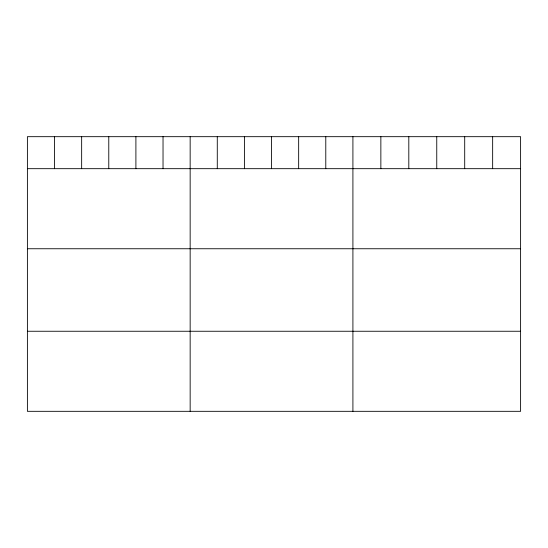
<?xml version="1.0" encoding="UTF-8"?>
<svg xmlns="http://www.w3.org/2000/svg" width="548" height="548" viewBox="0 0 548 548"><rect width="100%" height="100%" fill="white"/><g stroke="black" fill="none" stroke-linecap="round" stroke-linejoin="round"><path stroke-width="0.82" d="M520.6 168.681L520.6 411.322L27.4 411.322L27.4 136.678L520.6 136.678L520.6 168.681L27.4 168.681M27.4 248.751L520.6 248.751M27.4 331.252L520.6 331.252M492.652 136.678L492.652 168.681M464.704 136.678L464.704 168.681M436.756 136.678L436.756 168.681M408.808 136.678L408.808 168.681M380.86 136.678L380.86 168.681M352.912 136.678L352.912 411.322M325.786 136.678L325.786 168.681M298.66 136.678L298.66 168.681M271.534 136.678L271.534 168.681M244.408 136.678L244.408 168.681M217.282 136.678L217.282 168.681M190.156 136.678L190.156 411.322M163.03 136.678L163.03 168.681M135.904 136.678L135.904 168.681M108.778 136.678L108.778 168.681M81.652 136.678L81.652 168.681M54.526 136.678L54.526 168.681"/></g></svg>
